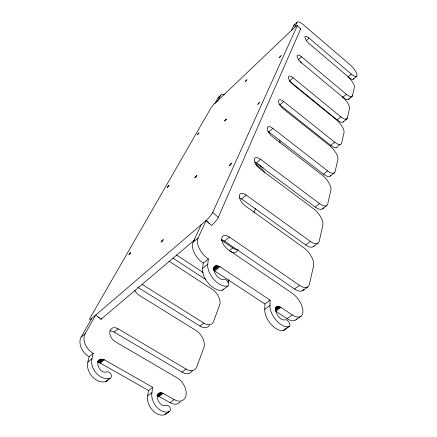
<?xml version="1.0" encoding="UTF-8"?>
<svg xmlns="http://www.w3.org/2000/svg" width="437" height="437" viewBox="0 0 437 437"><rect width="100%" height="100%" fill="white"/><g stroke="black" fill="none" stroke-linecap="round" stroke-linejoin="round"><path stroke-width="0.66" d="M289.119 326.45L283.832 330.203L289.119 326.45A15.492 8.205 54.7 0 1 281.526 324.931L280.106 323.964A15.492 8.205 54.7 0 1 269.946 305.474L270.082 300.137L220.008 266.723C207.733 261.703 216.424 281.849 224.126 279.205A3.993 2.24 52.4 0 1 228.059 282.012A3.993 2.24 52.4 0 1 228.059 285.924L222.57 290.135A15.874 9.002 51.9 0 1 208.908 283.897A15.874 9.002 51.9 0 1 202.626 268.378L203.249 263.123A15.612 8.751 50.6 0 1 193.088 242.262L201.255 224.678M283.832 330.203A15.426 8.27 54.8 0 1 276.228 328.728L274.807 327.772A15.426 8.27 54.8 0 1 264.74 309.325L264.909 303.988L270.082 300.137M227.781 286.049L227.759 286.011A15.945 8.937 51.8 0 1 214.119 279.735A15.945 8.937 51.8 0 1 207.755 264.188L208.345 258.939A15.683 8.68 50.5 0 1 198.081 238.034L206.117 220.51L208.891 222.99A1.895 1.016 49.6 0 0 209.64 223.476M134.782 290.255A7.921 5.047 50.1 0 0 139.234 295.314L195.869 330.399A12.575 7.806 54.5 0 1 203.882 347.568L196.737 366.84A12.979 8.265 55.5 0 1 186.053 369.074L118.154 328.821A8.549 5.867 51.8 0 0 109.856 331.23A8.549 5.867 51.8 0 0 115.363 341.767L177.16 377.885A13.623 9.008 57.2 0 1 186.118 394.775A13.623 9.008 57.2 0 1 174.259 399.642L163.23 393.355C152.333 389.88 158.423 408.737 166.339 405.219A3.507 2.371 58.5 0 1 169.059 406.317L169.622 407.022A3.507 2.371 58.5 0 1 169.622 411.326L169.354 411.496A13.979 9.477 57.7 0 1 161.526 410.84L160.155 410.032A13.979 9.477 57.7 0 1 151.901 392.726L152.759 387.379L104.448 359.809C92.584 355.713 98.423 375.296 107.169 371.805A3.589 2.567 54.3 0 1 110.927 374.148A3.589 2.567 54.3 0 1 110.43 378.049L105.901 381.463A14.263 10.286 53.4 0 1 92.464 376.852A14.263 10.286 53.4 0 1 87.837 362.109L89.132 356.789A14.05 10.029 51.3 0 1 81.113 337.113L91.808 318.42L206.117 220.51M165.765 413.915A3.491 2.382 58.6 0 1 165.328 414.374L165.039 414.505A13.929 9.516 57.9 0 1 157.233 413.915L155.862 413.118A13.929 9.516 57.9 0 1 147.673 395.856L148.553 390.503L152.759 387.379M345.263 119.842L347.333 118.099L349.496 108.644A9.838 3.425 49.3 0 0 342.182 96.708M350.479 97.418L352.441 95.736L354.374 87.28A9.314 3.064 49.1 0 0 347.415 76.109L309.238 43.705A5.9 1.95 47.8 0 1 304.906 37.287A5.9 1.95 47.8 0 1 309.025 38.057L351.293 74.088A9.03 2.884 48.9 0 0 357.045 74.874A9.03 2.884 48.9 0 0 350.256 64.938L303.365 24.707A9.346 3.054 47.6 0 0 296.898 22.495L293.669 25.581L291.424 30.421M106.737 380.895A3.572 2.578 54.4 0 1 106.229 381.343L105.901 381.463L110.119 378.213A14.323 10.248 53.4 0 1 96.648 373.509A14.323 10.248 53.4 0 1 91.972 358.733L93.245 353.418A14.104 9.991 51.3 0 1 85.149 333.693L95.769 315.028L100.952 319.338L194.798 239.727M229.054 279.696L228.103 282.253A11.236 6.315 51.9 0 1 227.879 282.761M253.913 212.655L255.492 208.394M300.629 29.044L297.258 25.701L212.748 212.382A7.566 1.524 -48.1 0 1 206.062 220.516L211.606 225.476A7.549 1.584 -48.1 0 0 218.26 217.336L300.629 29.044A4.823 0.628 -46.1 0 0 300.361 28.738M296.898 22.495L294.696 27.296L214.851 103.405A4.446 0.53 -47.1 0 0 210.956 107.934L90.317 317.557A6.981 1.202 -49.8 0 0 91.808 318.42M100.952 319.338L101.613 318.158M220.871 95.129L217.719 100.668L214.851 103.405L218.03 97.844L220.871 95.129A8.762 3.818 46.9 0 1 224.356 94.534M306.222 40.679L309.025 38.057M298.094 59.967L301.53 56.794L346.35 94.277A9.521 3.206 49.2 0 0 352.441 95.736M347.333 118.099A10.073 3.589 49.5 0 1 340.822 116.821L293.134 77.786L289.518 81.091L337.178 119.913A10.046 3.627 49.5 0 0 343.684 121.262M278.959 104.268A7.003 2.819 48.3 0 1 279.838 104.913L283.657 101.471L334.611 142.162A10.696 4.042 49.9 0 0 341.603 143.194L344.028 132.564A10.433 3.846 49.7 0 0 336.321 119.749L293.172 84.62A6.604 2.458 48.1 0 1 288.365 77.294A6.604 2.458 48.1 0 1 293.134 77.786M283.657 101.471A7.025 2.786 48.3 0 0 278.484 101.182A7.025 2.786 48.3 0 0 283.575 109.064L329.722 145.696A11.1 4.348 50.2 0 1 337.872 159.527L335.119 171.572A11.4 4.583 50.4 0 1 327.581 170.862L272.885 128.402A7.505 3.185 48.7 0 0 267.242 128.38A7.505 3.185 48.7 0 0 272.644 136.907L322.238 175.133A11.87 4.954 50.8 0 1 330.88 190.15L327.734 203.904A12.214 5.244 51.1 0 1 319.551 203.62L260.528 159.292A8.063 3.676 49.1 0 0 254.323 159.625A8.063 3.676 49.1 0 0 260.075 168.906L313.673 208.826A12.76 5.697 51.7 0 1 322.867 225.224L319.239 241.093A13.165 6.047 52.1 0 1 310.297 241.377L246.211 195.082A8.707 4.288 49.8 0 0 239.329 195.891A8.707 4.288 49.8 0 0 245.485 206.067L303.775 247.752A13.804 6.61 52.8 0 1 313.591 265.811L309.369 284.318A14.29 7.047 53.4 0 1 299.52 285.361L229.42 237.051A9.472 5.064 50.9 0 0 221.712 238.493A9.472 5.064 50.9 0 0 228.333 249.751L292.206 293.249A15.06 7.751 54.5 0 1 302.95 311.319A15.06 7.751 54.5 0 1 292.271 314.94L280.898 307.353C269.749 303.185 278.642 322.522 285.416 319.737A3.884 2.054 55.2 0 1 288.163 321.151L288.797 321.927A3.884 2.054 55.2 0 1 289.354 326.302L289.092 326.406M267.892 131.313A7.484 3.217 48.7 0 1 268.842 131.985L272.885 128.402M348.005 76.967L351.293 74.088M254.695 162.045A8.03 3.709 49.1 0 1 256.235 163.023L260.528 159.292M353.413 79.141L356.69 76.289M300.181 61.704L342.887 97.254L346.35 94.277M348.595 99.407L352.036 96.457M239.405 197.715A8.674 4.326 49.8 0 1 241.634 198.972L246.211 195.082M337.178 119.913L340.822 116.821M81.113 337.113L85.149 333.693M193.088 242.262L198.081 238.034M343.192 122.032L346.82 118.979M279.838 104.913L330.76 145.368L334.611 142.162M338.254 145.963L339.691 144.778M109.987 330.967A8.516 5.889 51.8 0 1 114.155 332.12L118.154 328.821M221.477 239.629A9.434 5.102 50.9 0 1 224.525 241.093L229.42 237.051M89.132 356.789L93.245 353.418M203.249 263.123L208.345 258.939M87.837 362.109L91.972 358.733M202.626 268.378L207.755 264.188M237.903 249.756A10.543 5.577 50.9 0 1 232.784 247.921L229.299 250.756A10.515 5.61 50.9 0 0 229.731 251.046M268.842 131.985L323.495 174.183L327.581 170.862M98.074 360.896L99.625 359.646M213.769 267.242L215.304 265.996M97.631 361.459L100.21 359.367M213.791 267.439L215.84 265.783M97.751 361.699L100.849 359.192M213.371 268.16L216.441 265.68M97.921 362.038L101.531 359.116M213.507 268.575L217.091 265.68M102.242 359.138L98.112 362.475L100.319 363.142L148.553 390.503M213.693 269.094L217.784 265.789M98.844 362.601L102.974 359.269M218.505 266.002L213.398 270.126L264.909 303.988M330.345 176.1L334.409 172.823M99.587 362.825L103.716 359.493M214.141 270.437L219.254 266.313M100.319 363.142L104.448 359.809M214.895 270.842L220.008 266.723M256.235 163.023L315.208 207.062L319.551 203.62M322.511 208.859L326.838 205.461M137.682 287.218L199.928 326.035L203.8 323.063A12.039 7.194 53.4 0 0 213.496 321.643L219.707 304.889A11.695 6.817 52.7 0 0 212.098 289.201L168.933 261.124M241.634 198.972L305.66 244.933L310.297 241.377M313.362 246.648L318.109 243.038M147.673 395.856L151.901 392.726M264.74 309.325L269.946 305.474M114.155 332.12L181.956 372.095L186.053 369.074M224.525 241.093L294.543 289.032L299.52 285.361M157.276 394.524L158.86 393.36M275.671 307.643L276.708 306.878M157.795 394.223L159.379 393.065M275.283 307.987L277.167 306.637M157.304 394.797L159.942 392.863M275.605 308.019L277.681 306.495M156.861 395.469L160.554 392.759M275.66 308.364L278.254 306.457M161.198 392.759L156.976 395.856L159.008 396.441L170.02 402.685A13.569 9.046 57.3 0 0 180.361 401.734M275.758 308.812L278.872 306.528M157.648 395.955L161.865 392.863M275.376 309.746L279.527 306.703M158.325 396.146L162.548 393.06M275.534 310.396L280.204 306.982M302.841 290.507L307.795 286.885M159.008 396.441L163.23 393.355M280.898 307.353L275.709 311.144L287.071 318.671A14.995 7.817 54.6 0 0 296.843 318.813M170.02 402.685L174.259 399.642M287.071 318.671L292.271 314.94M295.827 319.917L301.006 316.235M169.332 411.457L165.06 414.549L169.354 411.496M283.81 330.164L284.072 330.055A3.867 2.07 55.4 0 0 284.613 329.028M245.337 81.424L246.921 79.681L245.321 81.429M222.548 290.092L222.848 290.004A3.977 2.261 52.5 0 0 223.547 289.021M142.052 284.356L203.8 323.063M172.85 258.027L205.882 279.625M176.472 254.951L203.271 272.557M221.521 240.219L232.784 247.921M257.655 163.678L262.003 166.929M255.656 164.296L260.02 167.551A9.193 4.255 49.4 0 1 264.707 172.702M212.748 212.382L218.26 217.336M294.664 27.296A4.829 0.601 -46.1 0 1 297.258 25.701M99.456 317.633A1.71 1.18 49.7 0 1 98.363 317.186M348.912 98.97A9.494 3.245 49.2 0 1 342.887 97.254M349.005 98.68A9.494 3.245 49.2 0 1 348.945 98.877M293.669 25.581A9.319 3.086 47.5 0 1 294.642 24.936M303.415 289.988A14.23 7.107 53.5 0 1 294.543 289.032M303.988 289.163A14.23 7.107 53.5 0 1 303.884 289.343M303.781 289.518A14.23 7.107 53.5 0 1 303.546 289.84M314.159 245.796A13.115 6.102 52.1 0 1 305.66 244.933M323.08 208.192A12.176 5.293 51.2 0 1 315.208 207.062M323.282 207.772A12.176 5.293 51.2 0 1 323.151 208.056M330.825 175.505A11.367 4.632 50.4 0 1 323.495 174.183M337.495 147.034A10.663 4.086 49.9 0 1 330.76 145.368M337.703 146.603A10.663 4.086 49.9 0 1 337.555 146.936M353.768 78.447A9.008 2.917 48.9 0 1 349.562 78.157M349.179 77.89A9.008 2.917 48.9 0 1 348.398 77.294M301.667 62.988A6.233 2.185 47.9 0 1 297.111 56.144A6.233 2.185 47.9 0 1 301.53 56.794M279.718 140.086A8.483 3.622 48.8 0 1 279.871 142.648M191.887 371.313A12.935 8.303 55.6 0 1 181.956 372.095M192.258 370.713A12.935 8.303 55.6 0 1 192.018 371.122M218.03 97.844A8.74 3.846 46.9 0 1 219.205 96.992M263.26 167.764A8.893 4.026 49.1 0 1 262.905 167.546M237.422 250.57A10.515 5.61 50.9 0 1 230.168 251.308M208.962 325.86A12.001 7.232 53.5 0 1 199.928 326.035M209.29 325.341A12.001 7.232 53.5 0 1 209.077 325.691M169.064 185.397L167.245 187.38L169.064 185.397M130.712 252.701C128.718 256.311 127.664 254.536 130.712 252.701M281.128 55.69L279.319 57.526L281.128 55.69M259.715 102.231L257.715 104.323L259.715 102.231M226.371 119.099L224.58 120.983L226.371 119.099M196.879 175.57L194.853 177.684L196.879 175.57M198.982 132.957L197.36 134.667L198.982 132.957M161.859 240.782L161.597 241.12A1.71 0.306 -48.6 0 0 161.111 242.043L161.177 242.093A1.71 0.306 -48.6 0 0 162.662 240.792L162.93 240.459A1.71 0.306 -48.6 0 0 163.411 239.536L163.345 239.487A1.71 0.306 -48.6 0 0 161.859 240.782M229.889 165.333A1.682 0.306 -47.3 0 0 231.681 163.17A1.682 0.306 -47.3 0 0 229.993 164.465A1.682 0.306 -47.3 0 0 229.889 165.333"/></g></svg>
